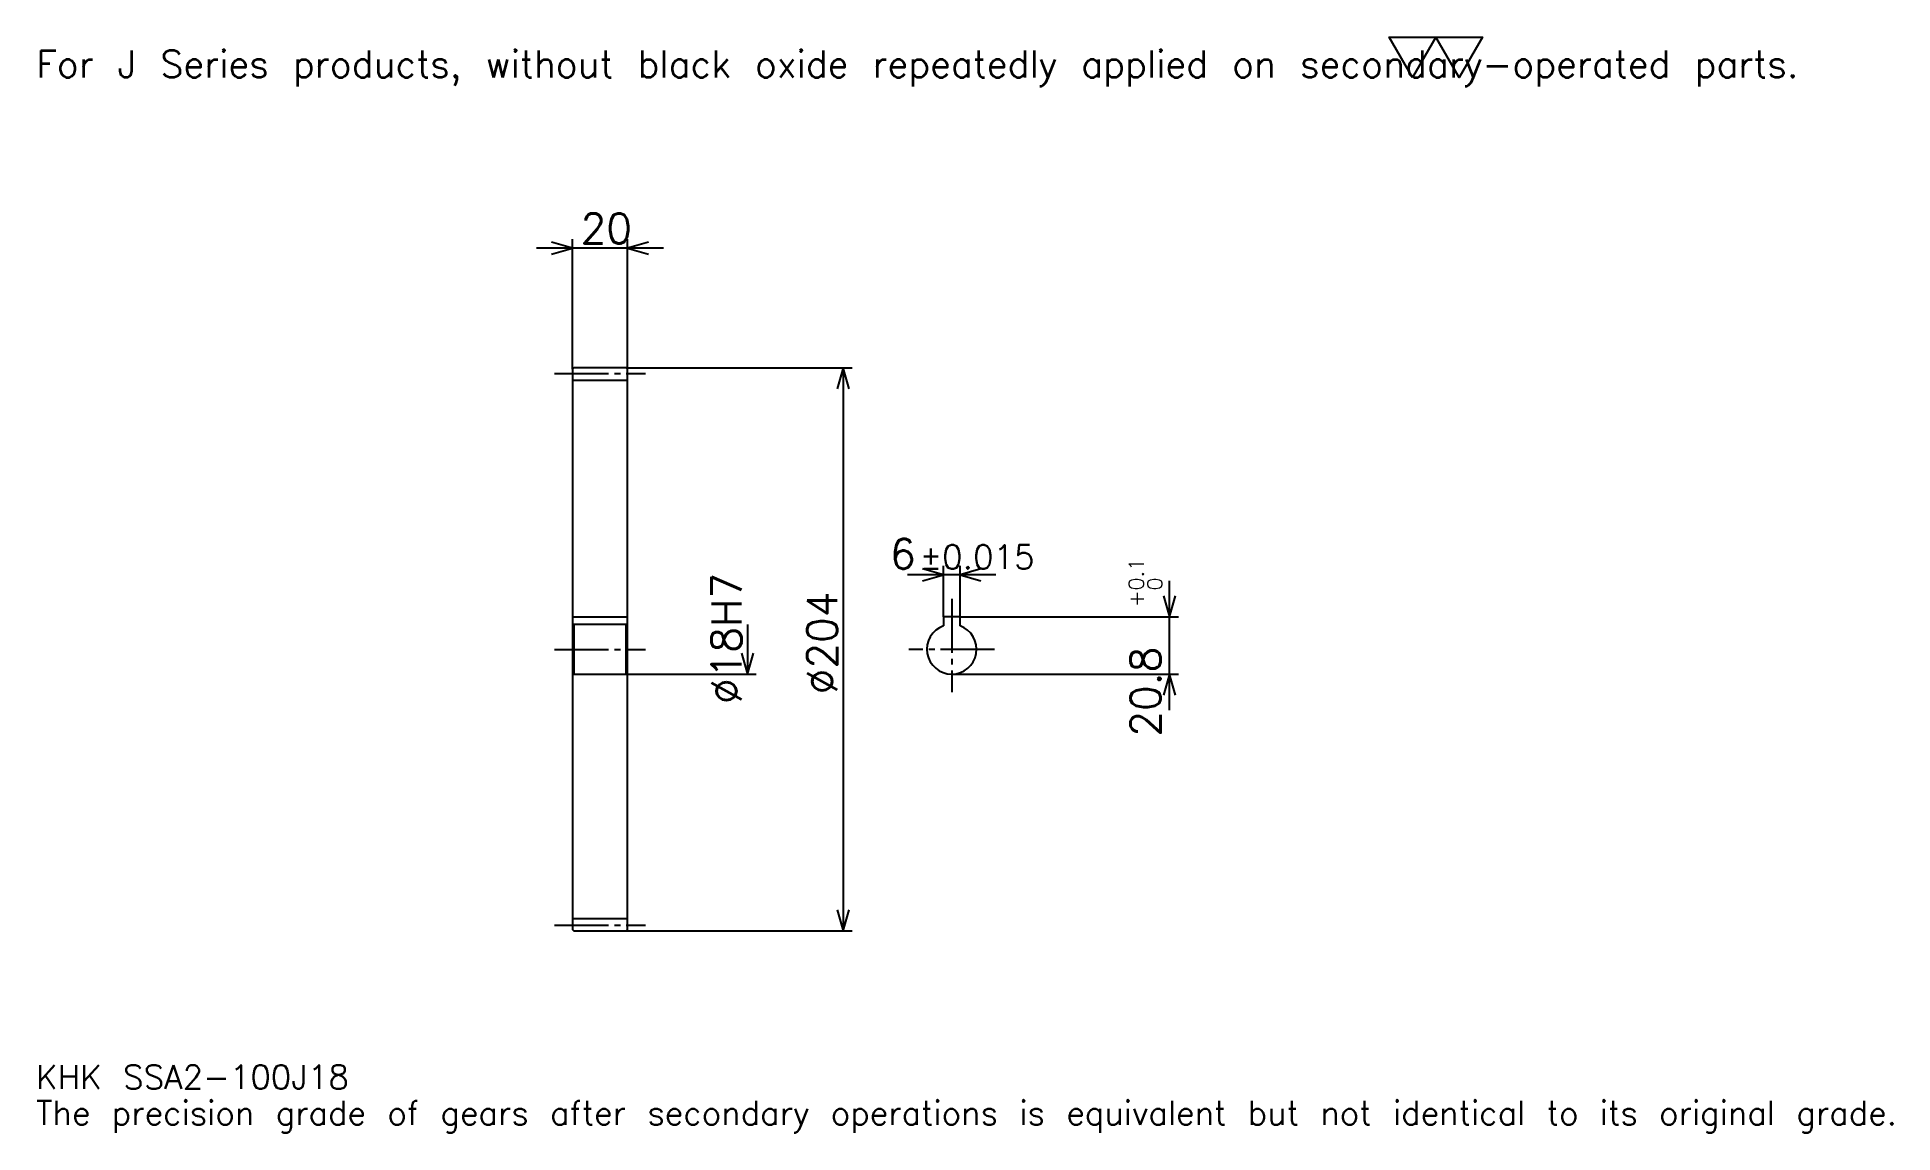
# Model space of a CAD drawing. Extents: x 22 to 694, y 8 to 405.
import ezdxf

# ---------------------------------------------------------------- set-up
doc = ezdxf.new("R2010")
doc.units = 0
doc.linetypes.add('DASHDOT', pattern=[26.021738, 19.516304, -2.168478, 2.168478, -2.168478])
doc.layers.get('0').update_dxf_attribs({"linetype": 'CONTINUOUS'})
doc.layers.add('DASHDOT', color=6, linetype='DASHDOT')
doc.styles.add('KANJI', font='TXT', dxfattribs={"bigfont": 'BIGFONT'})

msp = doc.modelspace()

# ---------------------------------------------------------------- linework, layer by layer
at = {"color": 5}
for p, q in [((216.027176, 285.154907), (216.027176, 331.777191)), ((236.027176, 285.154907), (236.027176, 331.777191)), ((249.03804, 328.524475), (203.016312, 328.524475)), ((216.027176, 284.654907), (216.027176, 285.154907)), ((235.527176, 285.154907), (236.027176, 285.154907)), ((236.027176, 285.154907), (317.345093, 285.154907)), ((236.027176, 284.654907), (236.027176, 285.154907)), ((314.092407, 285.154907), (314.092407, 81.154907)), ((369.461975, 210.134247), (337.440216, 210.134247)), ((350.451111, 194.95491), (350.451111, 213.386978)), ((356.451111, 194.95491), (356.451111, 213.386978)), ((432.347839, 161.144043), (432.347839, 207.965775)), ((279.396729, 192.154907), (279.396729, 174.154907)), ((356.451111, 194.95491), (435.600525, 194.95491)), ((236.027176, 174.154907), (282.649475, 174.154907)), ((353.451111, 174.154907), (435.600525, 174.154907)), ((235.527176, 81.154907), (236.027176, 81.154907)), ((236.027176, 81.154907), (317.345093, 81.154907))]:
    msp.add_line(p, q, dxfattribs=at)
at = {"color": 4}
for p, q in [((216.027176, 280.654907), (236.027176, 280.654907)), ((216.027176, 194.95491), (236.027176, 194.95491)), ((236.027176, 192.654907), (235.527176, 192.154907)), ((216.027176, 173.654907), (216.527176, 174.154907)), ((236.027176, 173.654907), (235.527176, 174.154907)), ((216.027176, 85.654907), (236.027176, 85.654907))]:
    msp.add_line(p, q, dxfattribs=at)
at = {"color": 7}
msp.add_lwpolyline([(520.434753, 390.32608), (511.977692, 404.984985), (545.805969, 404.984985), (537.348877, 390.32608), (528.891846, 404.984985), (520.434753, 390.32608)], dxfattribs=at)
at = {"color": 5}
for points in [[(208.4375, 326.356018), (216.027176, 328.524475), (208.4375, 330.692932)], [(243.616852, 330.692932), (236.027176, 328.524475), (243.616852, 326.356018)], [(316.260864, 277.565247), (314.092407, 285.154907), (311.92392, 277.565247)], [(342.86142, 207.965775), (350.451111, 210.134247), (342.86142, 212.302734)], [(364.040771, 212.302734), (356.451111, 210.134247), (364.040771, 207.965775)], [(430.179352, 202.544586), (432.347839, 194.95491), (434.516296, 202.544586)], [(277.228271, 181.744583), (279.396729, 174.154907), (281.565216, 181.744583)], [(434.516296, 166.565231), (432.347839, 174.154907), (430.179352, 166.565231)], [(311.92392, 88.744583), (314.092407, 81.154907), (316.260864, 88.744583)]]:
    msp.add_lwpolyline(points, dxfattribs=at)
at = {"color": 4}
for points in [[(216.027176, 173.654907), (216.027176, 81.654907), (216.527176, 81.154907), (235.527176, 81.154907), (236.027176, 81.654907), (236.027176, 284.654907), (235.527176, 285.154907), (216.527176, 285.154907), (216.027176, 284.654907), (216.027176, 173.654907)], [(216.027176, 192.654907), (216.527176, 192.154907), (216.527176, 174.154907), (235.527176, 174.154907), (235.527176, 192.154907), (216.527176, 192.154907)], [(356.451111, 191.640182), (356.451111, 194.95491), (350.451111, 194.95491), (350.451111, 191.640182)]]:
    msp.add_lwpolyline(points, dxfattribs=at)
msp.add_arc((353.451111, 183.154907), 9, 109.471220943, 70.528779057, dxfattribs=at)
at = {"layer": 'DASHDOT', "color": 7}
for p, q in [((209.521744, 283.154907), (242.532608, 283.154907)), ((353.451111, 201.460342), (353.451111, 167.649475)), ((209.521744, 183.154907), (242.532608, 183.154907)), ((368.956543, 183.154907), (337.945648, 183.154907)), ((209.521744, 83.154907), (242.532608, 83.154907))]:
    msp.add_line(p, q, dxfattribs=at)

# ---------------------------------------------------------------- texts
at = {"color": 7, "style": 'KANJI'}
for s, height, p in [('For J Series products, without black oxide repeatedly applied on secondary-operated parts.', 9.758152, (21.684782, 390.32608)), ('20', 10.842391, (218.979614, 330.259277)), ('6', 10.842391, (331.070251, 212.302734)), ('%%p0.015', 8.673913, (341.802887, 212.302734)), ('KHK SSA2-100J18', 8.673913, (21.684782, 23.85326)), ('The precision grade of gears after secondary operations is equivalent but not identical to its original grade.', 8.673913, (21.684782, 10.842391))]:
    msp.add_text(s, height=height, dxfattribs=at).set_placement(p)
for s, height, p in [('%%c18H7', 10.842391, (277.228271, 163.367538)), ('0.1', 5.421196, (423.023376, 204.561264)), ('0', 5.421196, (429.745667, 204.561264)), ('%%c204', 10.842391, (311.92392, 166.891327)), ('+', 5.421196, (423.023376, 198.489532)), ('20.8', 10.842391, (429.095093, 151.559357))]:
    msp.add_text(s, height=height, rotation=90, dxfattribs=at).set_placement(p)

doc.saveas('drawing.dxf')
